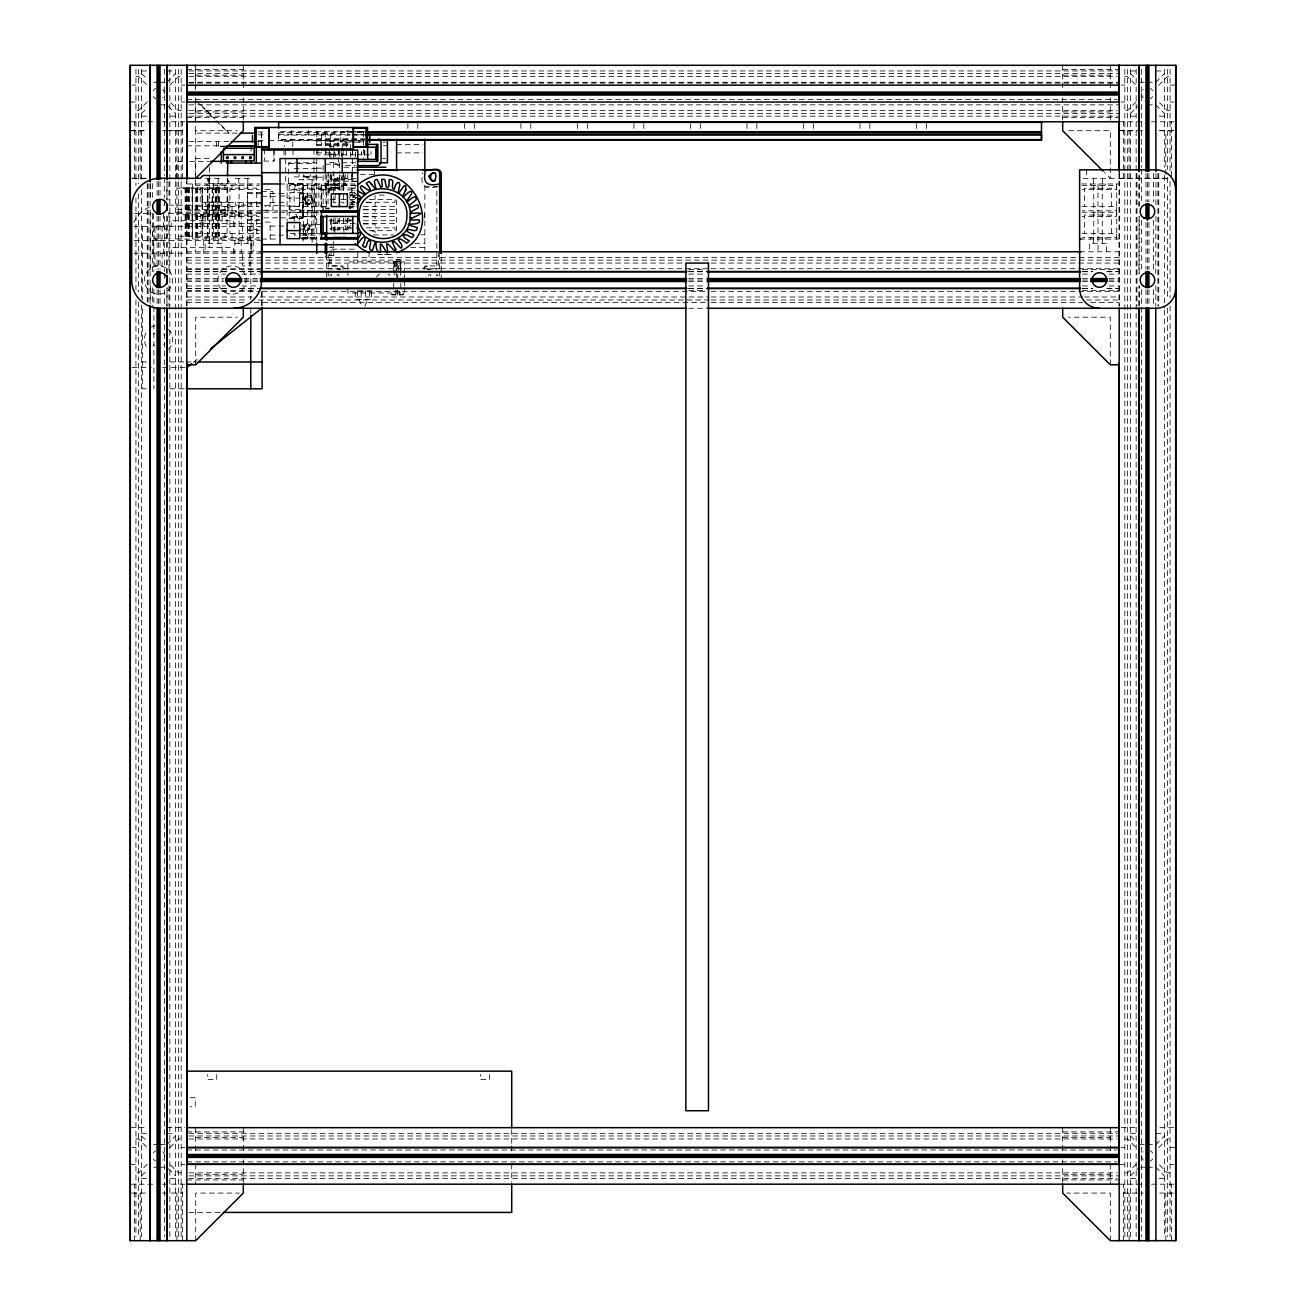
<?xml version="1.0" encoding="UTF-8"?>
<svg xmlns="http://www.w3.org/2000/svg" width="1306" height="1306" viewBox="0 0 1306 1306"><rect width="100%" height="100%" fill="white"/><g stroke="black" fill="none" stroke-linecap="round" stroke-linejoin="round"><path stroke-width="0.75" stroke-dasharray="5 3.75" d="M134.534 1240.7L134.534 1184.183M134.534 178.318L134.534 121.801M140.183 1240.7L140.183 1193.08M140.183 178.318L140.183 130.698M176.914 1240.7L176.914 1193.08M176.914 178.318L176.914 130.698M182.562 1240.7L182.562 1184.183M182.562 178.318L182.562 121.801M186.807 306.094L186.807 181.616M195.704 1240.684L195.704 1193.08L239.341 1193.08M195.704 364.798L195.704 317.195L237.366 317.195M195.704 178.318L195.704 130.714L237.366 130.714M209.123 243.308L209.123 237.659M209.123 216.453L209.123 210.805M218.167 243.308L218.167 237.659M218.167 216.453L218.167 210.805M235.26 202.332L235.26 205.156L251.356 205.156L251.356 202.332M238.786 243.308L238.786 237.659M238.786 216.453L238.786 210.805M243.308 205.156L243.308 202.332M247.83 243.308L247.83 237.659M247.83 216.453L247.83 210.805M261.673 145.831L261.673 133.114L257.609 133.114M328.214 275.941L328.214 254.588M328.23 192.994L328.23 174.71M441.216 279.794L441.216 254.588M1110.296 1240.684L1110.296 1193.08L1066.659 1193.08M1110.296 364.798L1110.296 317.195L1068.635 317.195M1123.438 1240.7L1123.438 1184.183M1123.438 178.318L1123.438 121.801M1129.086 1240.7L1129.086 1193.08M1129.086 178.318L1129.086 130.698M1165.817 1240.7L1165.817 1193.08M1165.817 174.351L1165.817 130.698M1171.466 1240.7L1171.466 1184.183M1171.466 176.326L1171.466 121.801M342.335 175.379L342.107 181.812L339.038 183.966M343.609 174.514C347.461 186.448 339.903 189.484 329.487 186.791L329.487 192.864M227.228 178.351L227.766 187.917L176.914 187.917L176.914 161.373L184.358 161.373M331.43 275.86L331.74 274.276M339.119 276.007L338.776 274.195M430.327 275.86L430.621 274.276M438 276.007L437.657 274.195M400.387 275.305L400.191 260.906L393.775 261.445L393.775 275.288M350.726 208.633C347.69 207.425 350.661 202.397 353.257 205.711M424.434 218.216L424.45 212.992M424.27 269.199L425.152 267.012L427.421 265.902M397.465 279.255L399.048 261.445M208.029 178.351L209.401 183.689M350.677 227.554L351.102 229.301M422.736 269.036L425.299 266L438.408 265.902L438.408 253.723M354.628 201.287C346.253 202.022 352.734 193.468 357.354 198.316M330.222 274.195L329.879 276.007M429.119 274.195L428.776 276.007M364.798 306.42L367.623 299.352M325.243 257.429L326.81 253.984M349.192 198.137L354.155 190.398M330.532 174.759C326.386 182.465 341.421 181.926 336.752 174.531M349.535 194.235L354.285 188.146M332.23 174.531C327.577 181.926 342.613 182.465 338.466 174.759M315.366 183.966L314.224 185.517L300.951 185.517L299.825 183.966M299.825 212.225L300.951 210.674L314.224 210.674L315.366 212.225M314.224 212.356L315.366 210.805M346.008 185.517L347.151 183.966M235.602 212.225L236.664 210.805M235.586 239.063L236.664 237.659M316.77 163.903L315.644 162.777L288.512 162.777L288.512 183.689C294.764 184.766 296.756 184.913 302.927 183.689L302.927 218.151C296.837 216.992 294.389 216.894 288.512 218.445L303.204 218.445L303.074 179.722M221.416 183.966L219.392 185.387M220.29 212.225L221.416 210.805M251.079 183.966L249.054 185.387M249.952 212.225L251.079 210.805M205.875 212.225L207.001 210.805M205.875 239.063L207.001 237.659M1104.647 185.387L1105.774 183.966M1090.232 239.063L1091.375 237.659M354.628 187.786L355.689 186.742M289.083 163.348L313.375 163.348M147.252 101.852L138.599 110.504L135.938 110.504M166.858 82.245L175.494 73.609M141.587 113.508L147.366 107.745M169.845 85.249L178.498 76.597L181.159 76.597M209.401 202.055L207.915 206.283L209.401 210.527M315.644 183.966L316.77 182.84M301.229 238.492L313.946 237.937L313.946 150.059M315.644 239.063L316.77 237.937L302.829 237.921M1136.155 101.852L1127.502 110.504L1124.841 110.504M1155.761 82.245L1164.413 73.609M1130.506 113.508L1139.142 104.855M1158.748 85.249L1167.401 76.597L1170.062 76.597M147.252 1164.234L138.599 1172.87L135.938 1172.87M166.858 1144.611L175.494 1135.975M141.587 1175.873L147.366 1170.111M169.845 1147.615L178.498 1138.963L181.159 1138.963M1136.155 1164.234L1127.502 1172.87L1124.841 1172.87M1155.761 1144.611L1164.413 1135.975M1130.506 1175.873L1139.142 1167.221M1158.748 1147.615L1167.401 1138.963L1170.062 1138.963M193.174 362.578L197.957 358.791M350.955 225.269L348.49 227.13L349.877 230.64M428.482 269.379L430.409 268.726M426.997 269.33L439.681 268.726M395.179 294.944L395.179 291.222L397.285 289.981L399.407 291.222L399.407 294.944M348.898 218.445C344.996 219 347.314 225.595 350.612 221.759M403.619 293.083L402.558 294.944L392.012 294.944L390.967 293.083M339.38 181.093L335.25 179.461L333.912 174.857M389.466 254.605L378.414 254.605M391.31 254.605L376.569 254.605M349.502 203.981L354.628 204.373M326.663 183.966C333.487 186.513 344.262 184.668 340.784 175.249M186.807 69.544L243.308 69.544M1062.692 69.544L1119.193 69.544M141.587 70.948L150.076 70.948M167.021 70.948L175.494 70.948M188.848 70.948L1117.152 70.948M1130.506 70.948L1138.979 70.948M1155.924 70.948L1164.413 70.948M188.848 73.609L1119.193 73.609M195.704 75.193L243.308 75.193M1062.692 75.193L1110.296 75.193M135.938 76.597L138.599 76.597L147.252 85.249M188.848 76.597L1117.152 76.597M1124.841 76.597L1127.502 76.597L1136.155 85.249M153.667 82.245L157.079 82.245M160.018 82.245L165.144 82.245M188.848 82.245L1119.193 82.245M1139.142 82.245L1145.982 82.245M1148.921 82.245L1152.333 82.245M188.848 83.094L1119.193 83.094M132.184 85.086L135.938 85.086M181.159 85.086L184.913 85.086M1121.087 85.086L1124.841 85.086M1170.062 85.086L1175.71 85.086M186.807 99.485L1117.152 99.485M130.29 102.031L135.938 102.031M181.159 102.031L184.913 102.031M1121.087 102.031L1124.841 102.031M1170.062 102.031L1173.816 102.031M160.018 104.855L166.858 104.855L175.494 113.508M188.848 104.855L1119.193 104.855M1148.921 104.855L1152.333 104.855M181.159 110.504L178.498 110.504L169.845 101.852M188.848 110.504L1117.152 110.504M1170.062 110.504L1167.401 110.504L1158.748 101.852M195.704 111.924L243.308 111.924M1062.692 111.924L1110.296 111.924M188.848 113.508L1119.193 113.508M141.587 116.152L146.68 116.152M170.417 116.152L175.494 116.152M188.848 116.152L1117.152 116.152M1130.506 116.152L1135.583 116.152M1159.32 116.152L1164.413 116.152M186.807 117.573L243.308 117.573M1062.692 117.573L1119.193 117.573M130.29 121.801L154.549 121.801M162.548 121.801L186.807 121.801M1119.193 121.801L1143.452 121.801M1151.451 121.801L1175.71 121.801M130.29 130.698L146.305 130.698M166.711 130.698L182.562 130.698M1119.193 130.698L1135.208 130.698M1137.248 130.698L1143.37 130.698M1159.695 130.698L1175.71 130.698M130.29 130.714L146.305 130.714M162.63 130.714L168.752 130.714M170.792 130.714L182.562 130.714M1068.635 130.714L1110.296 130.714L1110.296 178.318L1104.533 172.539M1119.193 130.714L1139.289 130.714M1159.695 130.714L1175.71 130.714M352.098 131.351L340.784 131.351L340.784 142.158L352.489 142.158M357.534 131.351L363.394 131.351M364.292 131.726L278.635 131.694L278.635 140.166L364.292 140.166M257.984 132.004L265.249 132.004M355.183 132.004L364.26 132.004M278.635 132.543L364.292 132.575M237.3 133.114L195.28 133.114L195.28 97.232M278.635 134.24L350.024 134.257M352.065 134.24L364.292 134.257M257.984 134.828L265.249 134.828M355.183 134.828L364.26 134.828M350.024 135.106L278.635 135.089L278.635 139.611L350.024 139.611M352.065 135.089L364.292 135.106M316.77 138.763L364.798 138.763M352.065 139.611L364.292 139.611M257.984 140.493L265.249 140.493M268.889 140.493L353.355 140.493M355.183 140.493L364.26 140.493M316.77 140.983L330.891 140.983L330.891 159.577M188.831 141.587L229.301 141.587M257.625 141.587L261.673 141.587M340.784 141.799L363.394 141.799M354.922 142.158L363.394 142.158M382.968 142.158L385.645 142.158M325.243 143.709L351.347 143.709M316.77 144.411L350.841 144.411M396.583 144.411L422.834 144.411M316.77 145.619L351.2 145.75M186.807 145.831L221.204 145.831M383.409 145.75L387.409 145.75M225.432 146.125L216.47 146.125L216.47 141.619M329.487 146.256L333.732 146.256M225.432 146.762L219.147 146.125M316.77 152.884L335.136 152.884L335.136 159.675M396.583 152.884L422.834 152.884M329.487 154.304L333.732 154.304M352.555 151.48L352.555 154.304L349.73 154.304L349.73 151.48M355.265 154.794L316.77 154.924M357.305 154.794L369.402 154.794M382.968 158.401L385.645 158.401M209.172 158.532L195.28 158.532L195.28 251.78M263.714 161.111L274.146 161.111L274.146 150.99M189.631 161.373L209.025 161.373M329.487 162.352L333.732 162.352M355.656 162.777L338.548 162.777L338.548 150.059M339.38 164.197L323.137 164.197L323.137 170.466M345.29 165.601L355.134 165.601M343.821 167.233L357.534 167.233M316.77 168.148L323.137 168.148M294.176 168.425L316.77 168.425M360.358 174.482L375.083 174.482M316.77 176.898L294.176 176.898L294.176 174.792M316.77 177.192L323.137 177.192M1119.193 178.302L1171.466 178.302M205.597 178.318L221.694 178.318M235.26 178.318L251.356 178.318M356.326 178.334L331.74 178.334L331.74 181.159M1083.18 178.318L1169.588 178.318M330.891 179.722L356.032 179.722M227.522 180.506L228.925 180.506M357.55 181.159L323.137 181.142L323.137 174.857M228.925 181.567L227.522 181.567L227.522 178.383L228.925 178.383L228.925 183.689L207.736 183.689L207.736 178.351M356.326 181.354L351.689 181.354L351.689 185.191M288.512 183.395L303.204 183.395M288.512 183.689L294.503 184.048M186.807 183.966L259.682 183.966M280.039 183.966L357.746 183.966M1081.613 183.966L1119.193 183.966M206.136 183.966L207.899 185.387M195.28 185.321L259.208 185.321M356.326 185.191L331.74 185.191L331.74 188.015L355.199 188.015M1082.103 185.387L1116.369 185.387L1116.369 189.615L1082.103 189.615M237.561 185.387L235.537 183.966M355.281 185.648L321.015 185.648L321.015 207.001L323.137 207.001M438.408 186.791L425.658 186.121M321.015 188.211L294.176 188.211L294.176 206.577M334.858 188.211L343.902 188.211M355.118 188.456L351.689 188.456L351.689 192.309M325.243 188.913L333.732 188.913M321.015 189.19L339.38 189.19M195.28 189.566L259.208 189.566M265.069 189.615L270.146 189.615L270.146 206.577L265.069 206.577M321.015 189.892L352.8 189.892L352.8 208.258L348.865 208.258M287.108 190.039L299.825 190.039L299.825 206.152L287.108 206.152M261.673 191.623L272.97 191.623L272.97 210.217L261.673 210.217M247.552 192.439L261.673 192.439M302.649 192.439L289.932 192.439L289.932 209.401L302.649 209.401M349.486 192.309L355.199 192.309M261.673 193.582L247.552 193.582L247.552 202.61L261.673 202.61M270.146 193.582L287.108 193.582M299.825 193.582L305.473 193.582L305.473 202.61L299.825 202.61M349.486 195.133L357.55 195.133M379.213 195.133L385.776 195.133M356.326 195.573L351.689 195.573L351.689 199.41M280.039 195.982L289.932 195.982M261.673 196.275L278.276 196.406M287.108 198.088L299.825 198.088M330.059 199.508L335.985 199.41M341.013 199.41L356.326 199.41M369.239 199.41L395.032 199.41L395.032 202.234L363.394 202.234M207.736 202.055L228.925 202.055L228.925 210.527L207.736 210.527L207.719 187.917M332.818 202.234L335.985 202.234M341.013 202.234L344.294 202.234M349.486 202.234L355.199 202.234M259.959 202.332L203.05 202.332L200.226 205.156L163.789 205.156M270.146 202.61L287.108 202.61M355.118 202.675L351.689 202.675L351.689 206.528M366.415 202.675L375.083 202.675L375.083 206.528M247.552 203.752L261.673 203.752M228.925 204.177L227.522 204.177L227.522 208.405L228.925 208.405M227.522 205.238L228.925 205.238M278.276 205.434L261.673 205.564M280.039 205.858L289.932 205.858M323.137 206.152L321.717 206.152L321.717 189.909M195.28 206.511L259.208 206.511M325.961 206.577L289.23 206.577L289.23 210.805M349.486 206.528L355.199 206.528M363.394 206.528L395.032 206.528L395.032 209.352L360.358 209.352M1082.103 206.577L1116.369 206.577L1116.369 210.805L1082.103 210.805M321.015 206.838L327.757 206.838M348.555 206.838L352.8 206.838M227.522 207.344L228.925 207.344M325.961 208.258L329.879 208.258M176.914 209.401L227.766 209.401L227.766 214.772L176.914 214.772L176.914 188.211L227.766 188.211L227.766 210.527M363.394 209.793L375.083 209.793L375.083 213.629M186.807 210.805L277.998 210.805M281.802 210.805L318.893 210.805M176.914 212.225L261.673 212.225M263.714 212.225L277.998 212.225M280.039 212.225L318.893 212.225M1082.103 212.225L1116.369 212.225L1116.369 216.453L1082.103 216.453M316.77 212.486L289.23 212.486L289.23 216.731L317.08 216.731M134.338 213.629L152.737 213.629M168.703 213.629L261.673 213.629M363.394 213.629L395.032 213.629L395.032 216.453L360.358 216.453M195.28 216.453L259.208 216.453M363.394 216.894L375.083 216.894L375.083 220.73M263.714 217.873L277.998 217.873M280.61 217.873L294.176 217.873A1.698 1.698 0 0 1 295.009 216.404L295.009 214.706L296.707 214.706L296.707 216.404A1.698 1.698 0 0 1 297.556 217.873L302.649 217.302L302.649 184.538L297.588 183.966A1.698 1.698 0 0 1 296.74 185.436L296.74 187.133L295.042 187.133L295.042 185.436A1.698 1.698 0 0 1 294.193 183.966M247.552 219.294L259.665 219.294M259.665 220.42L247.552 220.42L247.552 229.464L259.665 229.464M329.096 220.698L351.379 220.73M363.394 220.73L395.032 220.73L395.032 223.555L363.394 223.555M265.069 222.118L270.146 222.118L270.146 239.063M186.807 223.522L261.673 223.522M355.199 223.555L331.74 223.555L331.74 220.73M363.394 223.995L375.083 223.995L375.083 227.848M316.77 224.648L321.537 224.648M301.702 224.942L316.77 224.942M270.146 226.069L283.565 226.069M301.702 226.069L305.473 226.069L305.473 235.113M134.061 226.346L262.098 226.346M351.379 227.848L331.74 227.848L331.74 230.672M366.415 227.848L395.032 227.848L395.032 230.672L369.239 230.672M299.531 229.17L315.644 229.17L315.644 216.453L299.531 216.453L299.531 220.094M247.552 230.591L259.665 230.591M371.655 231.113L375.083 231.113L375.083 234.949M195.28 233.415L259.208 233.415M301.702 233.415L316.77 233.415M1082.103 233.415L1116.369 233.415L1116.369 237.659L1082.103 237.659M321.537 233.692L289.23 233.676L289.23 236.5M420.81 234.819L424.842 234.819M270.146 235.113L283.565 235.113M295.972 235.096L294.176 235.096L294.176 233.676M301.702 235.113L319.219 235.096M373.483 234.949L393.955 234.949M301.833 237.512L314.224 237.512L315.366 239.063M195.28 237.659L259.208 237.659M259.682 239.063L176.914 239.063L176.914 236.239L227.766 236.239L227.766 239.063M261.673 239.063L277.998 239.063M301.686 239.063L318.321 239.063M1079.638 239.063L1119.193 239.063M134.338 240.484L261.673 240.484M234.835 243.308L251.78 243.308L251.78 251.78M414.753 243.308L424.842 243.308M329.487 247.536L333.732 247.536M410.721 247.536L424.842 247.536M331.74 249.168L356.326 249.168M186.807 251.78L261.673 251.78M1079.638 251.78L1119.193 251.78M134.061 253.184L262.098 253.184M329.487 255.601L333.732 255.601M186.807 257.429L1119.193 257.429M186.807 260.09L1119.193 260.09M186.807 263.077L684.622 263.077M711.15 263.077L1119.193 263.077M186.807 268.726L709.109 268.726M711.15 268.726L1119.193 268.726M186.807 269.575L260.253 269.575M688.703 269.575L705.028 269.575M1082.478 269.575L1119.193 269.575M186.807 271.55L227.603 271.55M239.847 271.55L260.253 271.55M688.703 271.55L705.028 271.55M1082.478 271.55L1092.681 271.55M1106.949 271.55L1119.193 271.55M186.807 271.73L227.603 271.73M239.847 271.73L260.253 271.73M688.703 271.73L705.028 271.73M1082.478 271.73L1092.681 271.73M1106.949 271.73L1119.193 271.73M186.807 274.097L225.563 274.097M241.888 274.097L260.253 274.097M688.703 274.097L705.028 274.097M1082.478 274.097L1090.641 274.097M1108.99 274.097L1119.193 274.097M186.807 278.57L223.522 278.57M243.928 278.57L260.253 278.57M688.703 278.57L705.028 278.57M1082.478 278.57L1088.6 278.57M1108.99 278.57L1119.193 278.57M186.807 280.039L223.522 280.039M243.928 280.039L260.253 280.039M688.703 280.039L705.028 280.039M1082.478 280.039L1088.6 280.039M1108.99 280.039L1119.193 280.039M186.807 281.508L223.522 281.508M243.928 281.508L260.253 281.508M688.703 281.508L705.028 281.508M1082.478 281.508L1088.6 281.508M1108.99 281.508L1119.193 281.508M186.807 285.965L225.563 285.965M241.888 285.965L258.213 285.965M688.703 285.965L705.028 285.965M1082.478 285.965L1090.641 285.965M1108.99 285.965L1119.193 285.965M186.807 288.332L227.603 288.332M239.847 288.332L258.213 288.332M688.703 288.332L705.028 288.332M1082.478 288.332L1092.681 288.332M1106.949 288.332L1119.193 288.332M186.807 288.512L227.603 288.512M239.847 288.512L258.213 288.512M688.703 288.512L705.028 288.512M1082.478 288.512L1092.681 288.512M1106.949 288.512L1119.193 288.512M186.807 290.487L256.172 290.487M688.703 290.487L705.028 290.487M1082.478 290.487L1119.193 290.487M395.179 291.222L399.407 291.222M186.807 291.336L260.253 291.336M262.294 291.336L709.109 291.336M711.15 291.336L1119.193 291.336M390.967 294.585L403.619 294.585M186.807 296.984L252.091 296.984M260.253 296.984L709.109 296.984M711.15 296.984L1082.478 296.984M1084.519 296.984L1119.193 296.984M186.807 299.988L248.009 299.988M258.213 299.988L709.109 299.988M711.15 299.988L1078.397 299.988M1086.559 299.988L1119.193 299.988M186.807 302.633L243.928 302.633M254.131 302.633L709.109 302.633M711.15 302.633L1082.478 302.633M1090.641 302.633L1119.193 302.633M688.703 308.281L705.028 308.281M142.583 361.974L146.354 361.974M170.041 361.974L184.179 361.974M186.187 361.974L196.292 361.974M132.184 367.623L151.414 367.623M162.581 367.623L186.807 367.623M146.354 388.813L142.583 388.813L142.583 307.318M170.041 388.813L184.179 388.813M190.186 1097.709L195.28 1097.709L195.28 1106.753L190.186 1106.753M130.29 1127.666L146.109 1127.666M167.021 1127.666L184.832 1127.666M1121.168 1127.666L1137.004 1127.666M1159.891 1127.666L1175.71 1127.666M186.807 1131.91L243.308 1131.91M1062.692 1131.91L1119.193 1131.91M141.587 1133.314L146.68 1133.314M167.021 1133.314L175.494 1133.314M188.848 1133.314L1117.152 1133.314M1130.506 1133.314L1135.583 1133.314M1155.924 1133.314L1164.413 1133.314M188.848 1135.975L1119.193 1135.975M195.704 1137.559L243.308 1137.559M1062.692 1137.559L1110.296 1137.559M135.938 1138.963L138.599 1138.963L147.252 1147.615M188.848 1138.963L1117.152 1138.963M1124.841 1138.963L1127.502 1138.963L1136.155 1147.615M153.667 1144.611L157.079 1144.611M160.018 1144.611L165.144 1144.611M1139.142 1144.611L1145.982 1144.611M1148.921 1144.611L1152.333 1144.611M132.184 1147.452L135.938 1147.452M181.159 1147.452L184.913 1147.452M1121.087 1147.452L1124.841 1147.452M1170.062 1147.452L1175.71 1147.452M186.807 1149.982L1117.152 1149.982M186.807 1161.85L1117.152 1161.85M130.29 1164.397L135.938 1164.397M181.159 1164.397L184.913 1164.397M1119.193 1164.397L1124.841 1164.397M1170.062 1164.397L1173.816 1164.397M153.667 1167.221L157.079 1167.221M160.018 1167.221L166.858 1167.221L175.494 1175.873M1140.856 1167.221L1145.982 1167.221M1148.921 1167.221L1152.333 1167.221M181.159 1172.87L178.498 1172.87L169.845 1164.234M188.848 1172.87L1117.152 1172.87M1170.062 1172.87L1167.401 1172.87L1158.748 1164.234M195.704 1174.29L243.308 1174.29M1062.692 1174.29L1110.296 1174.29M188.848 1175.873L1119.193 1175.873M141.587 1178.518L146.68 1178.518M170.417 1178.518L175.494 1178.518M188.848 1178.518L1117.152 1178.518M1130.506 1178.518L1135.583 1178.518M1159.32 1178.518L1164.413 1178.518M186.807 1179.938L243.308 1179.938M1062.692 1179.938L1119.193 1179.938M130.29 1184.183L154.549 1184.183M162.548 1184.183L186.807 1184.183M1119.193 1184.199L1143.452 1184.183M1151.451 1184.183L1175.71 1184.183M131.71 1193.08L146.305 1193.096M162.63 1193.096L182.562 1193.096M1123.438 1193.08L1143.37 1193.08M1159.695 1193.08L1174.29 1193.096M188.831 1212.425L221.318 1212.425M328.214 268.726L340.899 269.33M348.914 207.458L353.469 207.899M337.487 268.726L339.413 269.379M351.641 220.045L348.898 219.751L349.094 222.706L350.841 223.587M339.38 220.763L334.826 223.179L333.912 231.374M355.118 193.663L354.53 192.88L356.456 194.365M304.673 175.918L306.877 177.192L309.081 175.918L309.081 173.371M304.429 176.049L306.877 177.469L309.326 176.049L309.326 173.225M355.934 199.132L354.155 196.259L351.902 200.063L353.959 202.038M1130.506 73.609L1136.269 79.372M1155.761 104.855L1164.413 113.508M316.77 219L314.517 217.873L314.517 183.966M200.928 104.855L215.049 118.977M220.714 124.641L229.187 133.114M196.667 101.297L214.641 119.27M216.029 120.658L228.485 133.114M141.587 73.609L147.366 79.372M1130.506 1135.975L1136.269 1141.738M1155.761 1167.221L1164.413 1175.873M141.587 1135.975L147.366 1141.738M1090.232 183.966L1091.375 185.387M1104.647 237.659L1105.774 239.063M235.537 210.805L236.664 212.225M220.29 210.805L221.416 212.225M205.875 210.805L207.001 212.225M220.29 237.659L221.416 239.063M249.952 237.659L251.03 239.063M249.952 210.805L251.013 212.225M331.61 183.966L332.736 185.517M299.825 210.805L300.951 212.356M359.15 299.352L361.272 304.641M346.237 230.313L343.543 219.212M348.082 230.313L345.339 218.706M436.155 274.276L436.449 275.86M337.258 274.276L337.568 275.86M345.159 269.036L342.596 266L331.038 265.902L331.038 245.61M397.122 279.255L395.538 261.445L396.436 279.255M343.609 269.199L341.16 266.032L329.487 265.902L329.487 253.723M397.595 269.036L397.285 261.445M394.2 275.305L393.775 261.445L400.811 261.445L400.811 275.288M352.506 151.48L352.555 154.304M1170.062 69.381L1170.062 171.412M1170.062 181.616L1170.062 297.931M1170.062 306.094L1170.062 1236.602M1167.401 69.381L1167.401 169.372M1167.401 177.534L1167.401 299.972M1167.401 308.134L1167.401 1236.602M1164.413 69.381L1164.413 167.331M1164.413 175.494L1164.413 308.134M1164.413 310.175L1164.413 1236.602M1158.748 173.453L1158.748 306.094M1157.9 173.453L1157.9 306.094M1155.924 173.453L1155.924 206.103M1155.924 216.306L1155.761 273.444M1155.924 285.688L1155.761 306.094M1153.394 173.453L1153.394 202.022M1153.394 220.388L1153.394 271.403M1153.394 289.769L1153.394 306.094M1148.921 173.453L1148.921 202.022M1148.921 222.428L1148.921 269.363M1148.921 289.769L1148.921 306.094M1147.452 173.453L1147.452 202.022M1147.452 222.428L1147.452 269.363M1147.452 289.769L1147.452 306.094M1145.982 173.453L1145.982 202.022M1145.982 222.428L1145.982 269.363M1145.982 289.769L1145.982 306.094M1141.526 69.381L1141.526 167.331M1141.526 169.372L1141.526 202.022M1141.526 220.388L1141.526 271.403M1141.526 289.769L1141.526 1236.602M1137.004 173.453L1137.004 306.094M1136.155 69.381L1136.155 171.412M1136.155 173.453L1136.155 1236.602M1130.506 69.381L1130.506 171.412M1130.506 173.453L1130.506 1236.602M1127.502 69.381L1127.502 171.412M1127.502 173.453L1127.502 1236.602M1124.841 69.381L1124.841 171.412M1124.841 173.453L1124.841 1236.602M1116.712 183.966L1116.712 239.063M1111.422 206.577L1111.422 188.211L1084.584 188.211L1084.584 206.577M1111.422 233.415L1111.422 215.049L1084.584 215.049L1084.584 233.415M1110.296 65.3L1110.296 89.477M1110.296 97.64L1110.296 121.801M1110.296 1127.666L1110.296 1143.681M1110.296 1145.721L1110.296 1151.843M1110.296 1164.087L1110.296 1184.183M1106.476 251.78L1106.476 243.308L1089.531 243.308L1089.531 251.78M1102.525 178.318L1102.525 185.387M1102.525 237.659L1102.525 243.308M1102.248 185.387L1102.248 210.805M1102.248 212.225L1102.248 237.659M1098.003 183.966L1098.003 251.78M1093.775 185.387L1093.775 210.805M1093.775 212.225L1093.775 237.659M1093.481 178.318L1093.481 185.387M1093.481 237.659L1093.481 243.308M1086.706 169.845L1086.706 178.318M1062.692 65.3L1062.692 89.559M1062.692 97.558L1062.692 121.801M1062.692 1127.666L1062.692 1151.925M1062.692 1159.924L1062.692 1184.183M926.362 123.499L926.362 130.29M916.469 123.499L916.469 130.29M869.845 123.499L869.845 130.29M859.968 123.499L859.968 128.592M813.344 123.499L813.344 128.592M803.451 123.499L803.451 130.29M756.827 123.499L756.827 128.592M746.95 123.499L746.95 130.29M700.326 123.499L700.326 130.29M690.433 123.499L690.433 128.592M643.825 123.499L643.825 128.592M633.932 123.499L633.932 128.592M587.308 123.499L587.308 130.29M577.415 123.499L577.415 128.592M530.807 123.499L530.807 130.29M520.914 123.499L520.914 128.592M511.723 1129.69L511.723 1143.811M511.723 1145.835L511.723 1151.892M511.723 1163.989L511.723 1182.159M489.407 1074.544L489.407 1079.638L480.363 1079.638L480.363 1074.544M474.29 123.499L474.29 128.592M464.397 123.499L464.397 128.592M439.665 254.588L439.681 275.941M436.857 265.902L436.857 186.791C423.454 189.99 420.189 185.142 422.72 172.653M424.842 185.779L424.842 250.36M417.789 123.499L417.789 128.592M407.896 123.499L407.896 130.29M404.354 273.036L404.354 261.886L347.853 261.886L347.853 275.484M404.354 274.897L404.354 280.464M404.354 282.161L404.354 285.769M404.354 287.565L404.354 292.952L347.853 292.952L347.853 287.124M400.811 283.19L400.811 289.132M400.191 269.036L400.191 259.665L394.379 259.665L394.379 269.036M397.285 289.981L397.285 294.944M396.583 199.818L396.583 232.207M396.534 260.906L396.534 269.036M393.775 283.19L393.775 289.132M375.083 195.573L375.083 199.41M374.691 170.988L374.691 174.759M371.051 151.48L371.051 154.304M369.386 290.879L369.386 299.352M369.043 251.993L369.043 261.886M365.582 290.879L365.582 299.352M364.831 151.006L364.831 156.655M364.619 150.059L364.619 157.602M363.394 131.694L363.394 160.899M361.191 290.879L361.191 299.352M357.746 251.993L357.746 261.886M357.403 290.879L357.403 299.352M355.575 151.953L355.575 157.602M352.506 150.059L352.375 170.694M352.375 172.67L352.375 179.722M352.098 170.988L352.098 181.354M351.689 174.482L351.689 178.334M350.498 144.411L350.498 150.059M350.498 151.953L350.498 157.602M347.853 130.29L347.853 140.166M347.853 174.433L347.853 179.722M347.429 218.282L347.429 229.17L331.316 229.17L331.316 218.282M346.433 141.799L346.433 158.401M345.159 174.465C348.62 185.697 341.976 190.105 331.038 186.791L331.038 190.839M343.902 179.722L343.902 185.517M343.902 229.17L343.902 234.819M343.609 185.648L343.609 203.246M343.609 218.086L343.609 229.823M343.331 172.67L343.331 179.722M343.2 150.059L343.2 157.324M342.237 144.411L342.237 161.373M341.209 151.284L341.307 157.357M339.38 151.267L339.38 157.324M339.38 162.777L339.38 172.931M339.38 174.857L339.38 191.002M339.38 218.282L339.38 229.725M338.238 150.059L338.238 156.851M337.96 146.68L337.96 141.587L329.487 141.587L329.487 146.68M337.96 183.966L337.96 191.737M337.96 218.396L337.96 230.95M335.136 185.648L335.136 203.246M335.136 218.086L335.136 229.823M334.858 179.722L334.858 185.517M334.858 229.17L334.858 234.819M334.434 131.694L334.434 133.816L317.472 133.816L317.472 131.694M334.01 150.761L334.01 152.884M333.732 144.411L333.732 160.589M333.732 162.581L333.732 194.872M333.732 196.782L333.732 204.96M333.732 218.396L333.732 230.183M333.732 241.496L333.732 257.429M331.038 219.245L331.038 229.383M330.891 174.433L330.891 190.986M330.891 219.49L330.891 229.676M330.483 133.816L330.483 144.411M329.487 152.035L329.487 160.344M329.21 150.059L329.21 156.851M328.067 172.67L328.067 212.225M326.663 174.939L326.663 209.368M326.663 254.588L326.68 279.794M325.961 150.761L325.961 152.884M325.961 189.892L325.961 209.401M325.243 131.694L325.243 157.553M325.243 174.073L325.243 189.909M323.137 189.909L323.137 207.589M321.439 133.816L321.439 144.411M321.456 183.966L321.456 212.225M318.893 183.966L318.893 208.895M317.897 150.761L317.897 152.884M316.77 131.694L316.77 241.332M316.068 174.433L316.068 179.722L299.107 179.722L299.107 174.433M315.644 206.577L315.644 193.859L299.531 193.859L299.531 206.577M312.118 179.722L312.118 185.517M312.118 188.211L312.118 193.859M312.118 206.577L312.118 216.453M312.118 229.17L312.118 234.819L303.074 234.819L303.074 229.17M312.118 237.512L312.118 243.308M311.824 185.387L311.824 210.805M311.824 212.486L311.824 237.921M308.298 130.29L308.298 140.166M307.596 183.966L307.596 239.063M303.351 185.387L303.351 210.805M303.351 212.486L303.351 237.921M303.074 237.512L303.074 241.365M294.176 216.731L294.176 224.257M294.176 225.089L294.176 228.077M293.034 150.059L293.034 156.851M292.756 146.68L292.756 141.587L284.284 141.587L284.284 146.68M291.336 130.29L291.336 140.166M287.108 183.966L287.108 220.894M285.688 150.059L285.688 183.966M283.99 150.059L283.99 156.851M273.885 150.99L273.885 161.111M264.498 148.949L264.498 160.263M262.098 291.646L262.098 305.816M261.673 133.114L261.673 146.125M261.673 291.956L261.673 308.281M258.147 141.619L258.147 146.125M256.727 206.511L256.727 188.146L229.889 188.146L229.889 206.511M256.727 233.415L256.727 215.049L229.889 215.049L229.889 233.415M253.201 223.522L253.201 251.78M251.78 216.453L251.78 223.522M251.046 146.125L251.046 151.61M251.079 213.629L251.079 226.346M251.079 240.484L251.079 253.184M250.801 226.346L250.801 299.743M250.801 309.342L250.801 313.913M249.707 226.346L249.707 239.063M249.707 253.184L249.707 265.902L242.573 265.902L242.573 253.184M247.83 178.318L247.83 185.387M247.83 205.156L247.83 212.225M247.552 183.966L247.552 239.063M243.308 65.3L243.308 89.559M243.308 97.558L243.308 121.801M243.308 1127.666L243.308 1151.925M243.308 1159.924L243.308 1184.183M242.573 226.346L242.573 239.063M241.186 213.629L241.186 226.346M241.186 240.484L241.186 253.184M239.08 185.321L239.08 210.756M239.08 212.225L239.08 237.659M238.786 178.318L238.786 185.387M238.786 205.156L238.786 212.225M234.835 213.629L234.835 226.346M234.835 240.484L234.835 253.184M233.415 226.346L233.415 220.698L171.266 220.698L171.266 226.346M233.415 253.184L233.415 247.536L171.266 247.536L171.266 253.184M232.011 185.321L232.011 189.566M232.011 206.511L232.011 210.756M232.011 212.225L232.011 216.453M232.011 233.415L232.011 237.659M227.064 188.146L227.064 206.511M227.064 233.415L227.064 215.049L200.226 215.049L200.226 233.415M224.942 185.321L224.942 189.566M224.942 206.511L224.942 210.756M224.942 212.225L224.942 216.453M224.942 233.415L224.942 237.659M222.118 216.453L222.118 223.522M222.118 251.78L222.118 243.308L205.173 243.308L205.173 251.78M221.694 202.332L221.694 205.156L205.597 205.156L205.597 202.332M219.539 187.917L219.571 209.401M219.571 214.772L219.539 236.239M218.755 187.917L218.755 209.401M218.755 214.772L218.755 236.239M218.445 141.619L218.445 146.125M218.526 187.917L218.526 209.401M218.526 214.772L218.526 236.239M218.167 178.318L218.167 185.387M218.167 205.156L218.167 212.225M217.89 185.321L217.89 210.756M217.89 212.225L217.89 237.659M216.829 187.917L216.829 209.401M216.829 214.772L216.829 236.239M216.747 1074.544L216.747 1079.638L207.703 1079.638L207.703 1074.544M216.355 187.917L216.355 209.401M216.355 214.772L216.355 236.239M215.98 187.917L215.98 209.401M215.98 214.772L215.98 236.239M215.212 187.917L215.212 209.401M215.212 214.772L215.212 236.239M213.645 183.966L213.645 239.063M212.633 187.917L212.633 209.401M212.633 214.772L212.633 236.239M212.127 187.917L212.127 209.401M212.127 214.772L212.143 236.239M209.401 167.299L209.401 247.536M209.123 178.318L209.123 185.387M209.123 205.156L209.123 212.225M207.915 187.917L207.915 209.401M207.915 214.772L207.915 236.239M207.719 214.772L207.719 236.239M207.36 187.917L207.36 209.401M207.36 214.772L207.36 236.239M205.173 216.453L205.173 223.522M203.752 213.629L203.752 226.346M203.752 240.484L203.752 253.184M202.626 187.917L202.642 209.401M202.642 214.772L202.642 236.239M200.226 188.146L200.226 206.511M197.32 187.917L197.32 209.401M197.32 214.772L197.32 236.239M196.961 187.917L196.961 209.401M196.961 214.772L196.961 236.239M196.765 187.917L196.765 209.401M196.765 214.772L196.765 236.239M195.704 65.3L195.704 89.477M195.704 97.64L195.704 121.801M195.704 1127.666L195.704 1143.681M195.704 1145.721L195.704 1151.843M195.704 1164.087L195.704 1184.183M195.28 69.087L195.28 89.885M192.553 187.917L192.553 209.401M192.553 214.772L192.553 236.239M192.455 183.966L192.455 239.063M192.047 187.917L192.047 209.401M192.047 214.772L192.047 236.239M189.468 187.917L189.468 209.401M189.468 214.772L189.468 236.239M188.701 187.917L188.701 209.401M188.701 214.772L188.701 236.239M188.325 187.917L188.325 209.401M188.325 214.772L188.325 236.239M187.852 187.917L187.852 209.401M187.852 214.772L187.852 236.239M186.807 178.318L186.807 308.281M186.154 187.917L186.154 209.401M186.154 214.772L186.154 236.239M185.925 187.917L185.925 209.401M185.925 214.772L185.925 236.239M185.109 187.917L185.142 209.401M185.142 214.772L185.109 236.239M181.159 69.381L181.159 179.575M181.159 181.616L181.159 1236.602M178.498 69.381L178.498 179.575M178.498 181.616L178.498 1236.602M175.494 69.381L175.494 179.575M175.494 181.616L175.494 1236.602M169.845 69.381L169.845 179.575M169.845 181.616L169.845 1236.602M168.996 181.616L168.996 199.981M168.996 212.225L168.996 273.444M168.996 285.688L168.996 306.094M164.474 69.381L164.474 175.494M164.474 177.534L164.474 197.941M164.474 199.981L164.474 208.144M164.474 216.306L164.474 271.403M164.474 273.444L164.474 281.606M164.474 289.769L164.474 1236.602M163.495 213.629L163.495 226.346M163.495 240.484L163.495 253.184M162.107 226.346L162.107 239.063L154.973 239.063L154.973 226.346M162.107 253.184L162.107 265.902L154.973 265.902L154.973 253.184M160.018 181.616L160.018 197.941M160.018 216.306L160.018 269.363M160.018 289.769L160.018 306.094M158.548 181.616L158.548 197.941M158.548 216.306L158.548 269.363M158.548 289.769L158.548 306.094M157.079 181.616L157.079 197.941M157.079 216.306L157.079 269.363M157.079 289.769L157.079 306.094M153.879 226.346L153.879 271.403M153.879 289.099L153.879 388.813M153.602 213.629L153.602 226.346M153.602 240.484L153.602 253.184M152.606 183.656L152.606 199.981M152.606 214.266L152.606 273.444M152.606 287.728L152.606 306.094M150.239 183.656L150.239 199.981M150.239 212.225L150.239 273.444M150.239 285.688L150.239 304.053M150.076 183.656L150.076 304.053M148.1 183.656L148.1 302.012M147.252 183.656L147.252 302.012M142.583 226.346L142.583 299.743M141.587 69.381L141.587 181.616M141.587 189.778L141.587 297.931M141.587 305.065L141.587 1236.602M138.599 69.381L138.599 183.656M138.599 193.859L138.599 291.809M138.599 302.012L138.599 1236.602M135.938 69.381L135.938 185.697M135.938 197.941L135.938 289.769M135.938 299.972L135.938 1236.602M133.849 222.608A28.259 28.259 0 0 1 149.145 207.311M164.915 343.037A7.346 7.346 0 0 1 163.74 344.555M154.875 345.731A7.346 7.346 0 0 1 153.357 344.555M153.357 334.173A7.346 7.346 0 0 1 154.875 333.014M163.74 334.173A7.346 7.346 0 0 1 164.915 335.691M168.539 329.373A14.121 14.121 0 0 1 168.539 349.355M146.321 346.433A14.121 14.121 0 0 1 146.321 332.312M151.48 327.137A14.121 14.121 0 0 1 154.892 325.716M376.536 277.084A8.473 8.473 0 0 1 379.638 273.982M388.111 273.982A8.473 8.473 0 0 1 389.874 275.321M339.38 165.601A4.245 4.245 0 0 1 335.136 161.373M310.42 174.645A3.526 3.526 0 0 1 306.877 178.171A3.526 3.526 0 0 1 303.351 174.645M1152.594 1158.895A5.926 5.926 0 0 1 1150.423 1161.067M1143.256 1160.12A5.926 5.926 0 0 1 1143.256 1151.729M1150.423 1150.782A5.926 5.926 0 0 1 1152.594 1152.953M162.744 1151.729A5.926 5.926 0 0 1 162.744 1160.12M155.577 1161.067A5.926 5.926 0 0 1 153.406 1158.895M153.406 1152.953A5.926 5.926 0 0 1 155.577 1150.782M1152.594 96.513A5.926 5.926 0 0 1 1150.423 98.701M1143.256 97.754A5.926 5.926 0 0 1 1143.256 89.363M1150.423 88.416A5.926 5.926 0 0 1 1152.594 90.587M162.744 89.363A5.926 5.926 0 0 1 162.744 97.754M155.577 98.701A5.926 5.926 0 0 1 153.406 96.513M153.406 90.587A5.926 5.926 0 0 1 155.577 88.416M1119.193 172.245L1119.193 306.094L1119.193 172.261M305.343 199.312C309.914 213.874 316.574 188.995 305.343 199.312M307.661 199.932C308.836 203.556 310.485 197.386 307.661 199.932M305.865 195.492L303.155 200.177L305.865 204.879L311.301 204.879L314.011 200.177L311.301 195.492L305.865 195.492M306.877 224.371L304.429 225.791L304.429 228.615L306.877 230.019L309.326 228.615L309.326 225.791L306.877 224.371M306.877 224.648L304.673 225.922L304.673 228.468L306.877 229.742L309.081 228.468L309.081 225.922L306.877 224.648M361.452 151.48L361.452 154.304L361.403 151.48M146.305 178.302L130.29 178.302L146.305 178.318M325.961 185.387L289.23 185.387L289.23 189.615L325.961 189.615L325.961 185.387M371.573 290.879L355.199 290.879L355.199 299.352L371.573 299.352L371.573 290.879M1139.142 206.103L1139.142 173.453L1138.979 206.103M1139.142 273.444L1139.142 216.306L1138.979 273.444M1139.142 306.094L1139.142 285.688L1138.979 306.094M202.071 209.401L202.071 187.917L202.055 209.401M202.071 236.239L202.071 214.772L202.038 236.239M167.021 199.981L167.021 181.616L166.858 199.981M167.021 273.444L167.021 214.266L166.858 273.444M167.021 306.094L167.021 287.728L166.858 306.094M156.279 239.782A7.346 7.346 0 0 0 167.299 233.415A7.346 7.346 0 0 0 156.279 227.048A7.346 7.346 0 0 0 156.279 239.782M151.48 292.266A14.121 14.121 0 0 0 172.67 280.039A14.121 14.121 0 0 0 151.48 267.795A14.121 14.121 0 0 0 151.48 292.266M224.942 292.266A14.121 14.121 0 0 0 246.132 280.039A14.121 14.121 0 0 0 224.942 267.795A14.121 14.121 0 0 0 224.942 292.266M304.38 229.693A3.526 3.526 0 0 0 310.289 228.109A3.526 3.526 0 0 0 305.963 223.783A3.526 3.526 0 0 0 304.38 229.693M306.208 202.561A3.347 3.347 0 0 0 311.824 201.059A3.347 3.347 0 0 0 307.71 196.945A3.347 3.347 0 0 0 306.208 202.561M305.735 203.034A4.016 4.016 0 0 0 312.461 201.222A4.016 4.016 0 0 0 307.547 196.308A4.016 4.016 0 0 0 305.735 203.034M305.555 203.214A4.293 4.293 0 0 0 312.722 201.287A4.293 4.293 0 0 0 307.481 196.047A4.293 4.293 0 0 0 305.555 203.214"/><path stroke-width="1.5" d="M243.308 1184.183L243.308 1193.08L195.704 1240.684L130.29 1240.684L130.29 65.3L1175.71 65.3L1175.71 1240.684L1110.296 1240.684L1062.692 1193.08L1062.692 1184.183M186.807 1240.684L186.807 308.134M186.807 179.575L186.807 65.3L186.807 101.852M243.308 308.281L243.308 317.195L195.704 364.798L186.807 364.798M243.308 121.801L243.308 130.714L195.704 178.318M233.415 308.281A28.259 28.259 0 0 0 261.673 280.039L261.673 175.494L203.05 175.494L200.226 178.318L159.952 178.318A28.259 28.259 0 0 0 131.71 206.577L131.71 280.039A28.259 28.259 0 0 0 159.952 308.281L686.662 308.281M441.216 253.642L441.232 173.143C439.665 165.503 427.568 172.082 423.062 169.845M1062.692 308.281L1062.692 317.195L1110.296 364.798L1119.193 364.798M1062.692 121.801L1062.692 130.714L1103.08 171.102M1119.193 1240.684L1119.193 308.134M1119.193 171.412L1119.193 65.3L1119.193 101.852M1175.71 1240.7L1175.71 65.3M358.66 242.704C364.096 234.084 367.851 235.635 362.546 245.708C367.672 251.307 365.794 240.353 369.549 240.353C373.059 242.23 365.958 250.409 372.52 250.409C378.56 231.08 373.418 250.964 379.132 251.78M357.142 190.709C376.944 201.287 354.693 187.003 361.974 185.811C367.884 190.447 374.773 194.202 366.219 183.183L369.337 181.583C383.556 199.671 369.01 178.302 377.189 179.559L380.879 187.329L382.348 186.366L381.597 179.363L384.748 179.493L386.331 186.921L387.751 187.542L388.943 186.121L389.221 179.591C396.469 178.302 389.368 188.962 394.445 189.272C394.608 184.946 399.195 178.612 399.832 185.207C393.841 207.197 407.88 173.29 405.48 190.545C396.632 207.344 412.337 184.391 411.668 193.778C397.057 214.576 417.577 188.488 415.994 200.063L409.366 205.173C410.002 211.507 418.606 200.275 418.442 207.279C417.675 209.368 407.064 211.931 412.843 213.368C437.379 210.968 393.302 221.889 418.981 219.751C423.536 227.522 394.118 221.073 417.218 227.554C417.251 234.133 409.676 227.717 407.146 230.019C406.329 234.149 418.344 233.072 411.814 237.643C403.423 231.995 399.016 235.472 409.268 240.81L406.525 243.259C402.983 239.439 393.416 234.966 401.497 244.189C403.554 255.568 394.771 237.904 392.437 242.198C401.66 262.979 389.139 242.443 386.543 243.879C390.135 264.106 383.556 243.863 380.356 243.977L380.519 251.78M357.256 203.932L357.093 202.414M357.354 198.316C361.844 201.124 361.468 195.198 357.126 194.692M227.489 175.771L227.766 161.373L210.462 161.373M357.191 206.903C365.076 177.665 412.712 185.991 410.215 216.159C411.161 245.626 364.88 252.548 357.191 224.044M395.865 249.56L395.587 248.418M405.954 189.501L405.48 190.545M357.387 238.867C359.901 237.708 362.905 229.448 357.893 233.235M360.88 198.186L359.966 199.034M357.354 185.24C404.223 145.799 454.325 231.129 396.681 252.711M186.807 367.623L191.574 363.835M210.69 348.686L261.673 308.281M357.403 228.974L357.158 227.081M435.453 180.522C428.76 182.758 429.135 170.711 435.665 173.355M186.807 85.249L1119.193 85.086M186.807 92.089L1119.193 92.089M186.807 93.559L1119.193 93.559M186.807 95.028L1119.193 95.028M186.807 102.031L1119.193 102.031M278.635 122.372L1041.502 122.372M254.752 128.021L268.889 128.021L268.889 146.68L254.752 146.68M367.492 128.021L353.355 128.021L353.355 146.68L367.492 146.68M366.333 131.694L1041.502 131.694M366.072 132.004L367.492 132.004M366.333 132.543L1041.502 132.543M240.19 133.114L255.813 133.114M366.333 134.24L1041.502 134.24M366.072 134.828L367.492 134.828M366.333 135.089L1041.502 135.089L1041.502 139.611L368.374 139.611M368.374 140.166L1041.502 140.166L1041.502 121.801M231.325 141.587L253.576 141.587M365.974 144.411L377.842 144.411L377.842 161.373L357.109 161.373M227.277 145.831L255.601 145.831M226.297 146.125L255.78 146.125M268.889 147.235L254.752 147.235L254.752 127.466L367.492 127.466L367.672 158.532M353.355 147.235L375.948 147.235L375.948 159.381L357.518 159.381M223.391 148.247L254.197 148.247L254.197 160.964L223.391 160.964L223.391 149.847M261.673 148.949L353.355 148.933M261.673 150.059L357.746 150.059L357.746 244.712L261.673 244.712M223.391 154.614L254.197 154.614M357.746 158.532L280.039 158.532L280.039 244.712M379.409 162.777L387.409 162.777L387.409 139.464M261.673 163.087L226.64 163.087L226.64 160.964M357.109 165.601L376.814 165.601A4.245 4.245 0 0 0 381.058 161.373L381.058 143.007A4.245 4.245 0 0 0 378.43 139.089M357.534 167.233L385.988 167.233M356.93 169.845L436.367 169.829L438.669 170.808L439.649 172.865L439.665 253.38M373.794 169.845L397.938 169.845M261.673 172.67L357.746 172.67M261.673 183.966L280.039 183.966M439.665 183.966C427.127 186.48 422.344 183.264 425.544 169.829M320.052 210.805L357.746 210.805M321.015 212.225L357.746 212.225M321.015 216.453L357.746 216.453M321.717 216.878L323.137 216.878L323.137 233.137M287.108 230.591L299.825 230.591M321.717 233.137L325.243 233.137L325.243 239.21M321.015 233.415L357.746 233.415M325.243 233.839L321.015 233.839L321.015 216.045M332.965 237.512L346.008 237.512M321.015 237.659L357.746 237.659M320.443 239.063L357.746 239.063M1079.638 239.063L1081.042 239.063M260.253 251.78L1081.042 251.78M260.253 271.55L686.662 271.55M707.068 271.55L1080.437 271.55M260.253 271.73L686.662 271.73M707.068 271.73L1080.437 271.73M225.563 278.57L241.888 278.57M260.253 278.57L686.662 278.57M707.068 278.57L1080.437 278.57M1090.641 278.57L1106.949 278.57M225.563 280.039L241.888 280.039M260.253 280.039L686.662 280.039M707.068 280.039L1080.437 280.039M1090.641 280.039L1106.949 280.039M225.563 281.508L241.888 281.508M260.253 281.508L686.662 281.508M707.068 281.508L1080.437 281.508M1090.641 281.508L1106.949 281.508M260.253 288.332L686.662 288.332M707.068 288.332L1080.437 288.332M260.253 288.512L686.662 288.512M707.068 288.512L1080.437 288.512M707.068 308.281L1155.924 308.281A19.786 19.786 0 0 0 1175.71 288.512M198.3 361.974L262.098 361.974M186.187 388.813L262.098 388.813L262.098 307.318M186.807 1071.165L511.723 1071.165L511.723 1127.666M186.807 1127.666L1119.193 1127.666M186.807 1147.452L1119.193 1147.452M186.807 1147.615L1119.193 1147.615M186.807 1154.455L1119.193 1154.455M186.807 1155.924L1119.193 1155.924M186.807 1157.394L1119.193 1157.394M186.807 1164.397L1119.193 1164.397M186.807 1184.183L1119.193 1184.183M223.359 1212.425L511.723 1212.425L511.723 1184.183M411.259 217.808L410.149 217.531L411.227 217.873M369.353 252.711L362.186 249.234L355.15 243.7M403.505 234.966L402.623 234.345L403.44 235.031M370.953 183.46L371.884 184.652M1155.761 65.3L1155.924 171.412M1155.761 308.134L1155.924 1240.684M1148.921 65.3L1148.921 171.412M1148.921 204.062L1148.921 218.347M1148.921 271.403L1148.921 287.728M1148.921 308.134L1148.921 1240.684M1147.452 65.3L1147.452 171.412M1147.452 204.062L1147.452 220.388M1147.452 271.403L1147.452 287.728M1147.452 308.134L1147.452 1240.684M1145.982 65.3L1145.982 171.412M1145.982 204.062L1145.982 218.347M1145.982 271.403L1145.982 287.728M1145.982 308.134L1145.982 1240.684M1119.193 170.237L1119.193 121.801L186.807 121.801L186.807 178.318M1119.193 363.231L1119.193 1164.234L186.807 1164.234L186.807 363.231M424.842 139.367L424.842 170.711M396.583 139.367L396.583 170.711M376.814 144.411L376.814 161.373M375.85 147.235L375.85 159.381M369.745 135.269L369.745 142.338M366.072 127.466L366.072 147.235M353.355 127.466L353.355 150.059M352.8 216.453L352.8 233.415M342.205 158.532L342.205 172.67M339.38 193.859L339.38 206.577M326.663 215.392L326.663 240.467M326.663 243.569L326.663 253.642M325.243 158.532L325.243 172.67M325.243 243.259L325.243 253.495M323.137 208.797L323.137 212.421M321.456 210.805L321.456 239.063M316.77 243.226L316.77 253.544M297.001 158.532L297.001 172.67M278.635 121.801L278.635 127.988M268.889 127.466L268.889 150.059M262.098 244.565L262.098 252.662M261.673 146.125L261.673 280.039M256.303 146.125L256.303 163.087M256.172 127.466L256.172 147.235M252.499 135.269L252.499 142.338M250.932 160.964L250.932 163.087M250.801 315.415L250.801 388.813M246.132 160.964L246.132 163.087M231.44 160.964L231.44 163.087M221.269 151.79L221.269 163.087M195.28 65.3L195.28 66.263M160.018 65.3L160.018 179.575M160.018 199.981L160.018 214.266M160.018 271.403L160.018 287.728M160.018 308.134L160.018 1240.684M158.548 65.3L158.548 179.575M158.548 199.981L158.548 214.266M158.548 271.403L158.548 287.728M158.548 308.134L158.548 1240.684M157.079 65.3L157.079 179.575M157.079 199.981L157.079 214.266M157.079 271.403L157.079 287.728M157.079 308.134L157.079 1240.684M150.239 65.3L150.239 181.616M150.239 306.094L150.239 1240.684M150.076 65.3L150.076 181.616M150.076 306.094L150.076 1240.684M130.29 65.3L130.29 1240.684M1175.71 189.615A19.786 19.786 0 0 0 1155.924 169.845L1079.638 169.845L1079.638 288.512A19.786 19.786 0 0 0 1099.423 308.281M359.215 214.429C356.391 244.842 406.754 247.487 406.819 216.682C409.823 185.844 359.117 183.624 359.215 214.429M428.809 176.359C436.073 192.406 440.138 162.94 428.809 176.359M411.21 213.221L410.182 213.776L411.276 213.253M227.946 157.079L226.542 157.079L226.542 158.499L227.946 158.499L227.946 157.079M235.651 157.079L234.231 157.079L234.231 158.499L235.651 158.499L235.651 157.079M243.34 157.079L241.936 157.079L241.936 158.499L243.34 158.499L243.34 157.079M251.046 157.079L249.626 157.079L249.626 158.499L251.046 158.499L251.046 157.079M347.429 193.859L331.316 193.859L331.316 206.577L347.429 206.577L347.429 193.859M299.825 222.542L287.108 222.542L287.108 238.639L299.825 238.639L299.825 222.542M708.472 263.077L685.862 263.077L685.862 1110.72L708.472 1110.72L708.472 263.077M1139.142 171.412L1139.142 65.3L1138.979 171.412M1139.142 1240.684L1139.142 308.134L1138.979 1240.684M167.021 179.575L167.021 65.3L166.858 179.575M167.021 210.184L167.021 204.062L166.858 210.184M167.021 283.647L167.021 275.484L166.858 283.647M167.021 1240.684L167.021 308.134L166.858 1240.684M156.279 286.389A7.346 7.346 0 0 0 167.299 280.039A7.346 7.346 0 0 0 156.279 273.672A7.346 7.346 0 0 0 156.279 286.389M229.742 286.389A7.346 7.346 0 0 0 240.761 280.039A7.346 7.346 0 0 0 229.742 273.672A7.346 7.346 0 0 0 229.742 286.389M156.279 212.927A7.346 7.346 0 0 0 167.299 206.577A7.346 7.346 0 0 0 156.279 200.21A7.346 7.346 0 0 0 156.279 212.927M1095.75 286.389A7.346 7.346 0 0 0 1106.77 280.039A7.346 7.346 0 0 0 1095.75 273.672A7.346 7.346 0 0 0 1095.75 286.389M1143.778 286.389A7.346 7.346 0 0 0 1154.798 280.039A7.346 7.346 0 0 0 1143.778 273.672A7.346 7.346 0 0 0 1143.778 286.389M1143.778 217.873A7.346 7.346 0 0 0 1154.798 211.523A7.346 7.346 0 0 0 1143.778 205.156A7.346 7.346 0 0 0 1143.778 217.873"/></g></svg>
